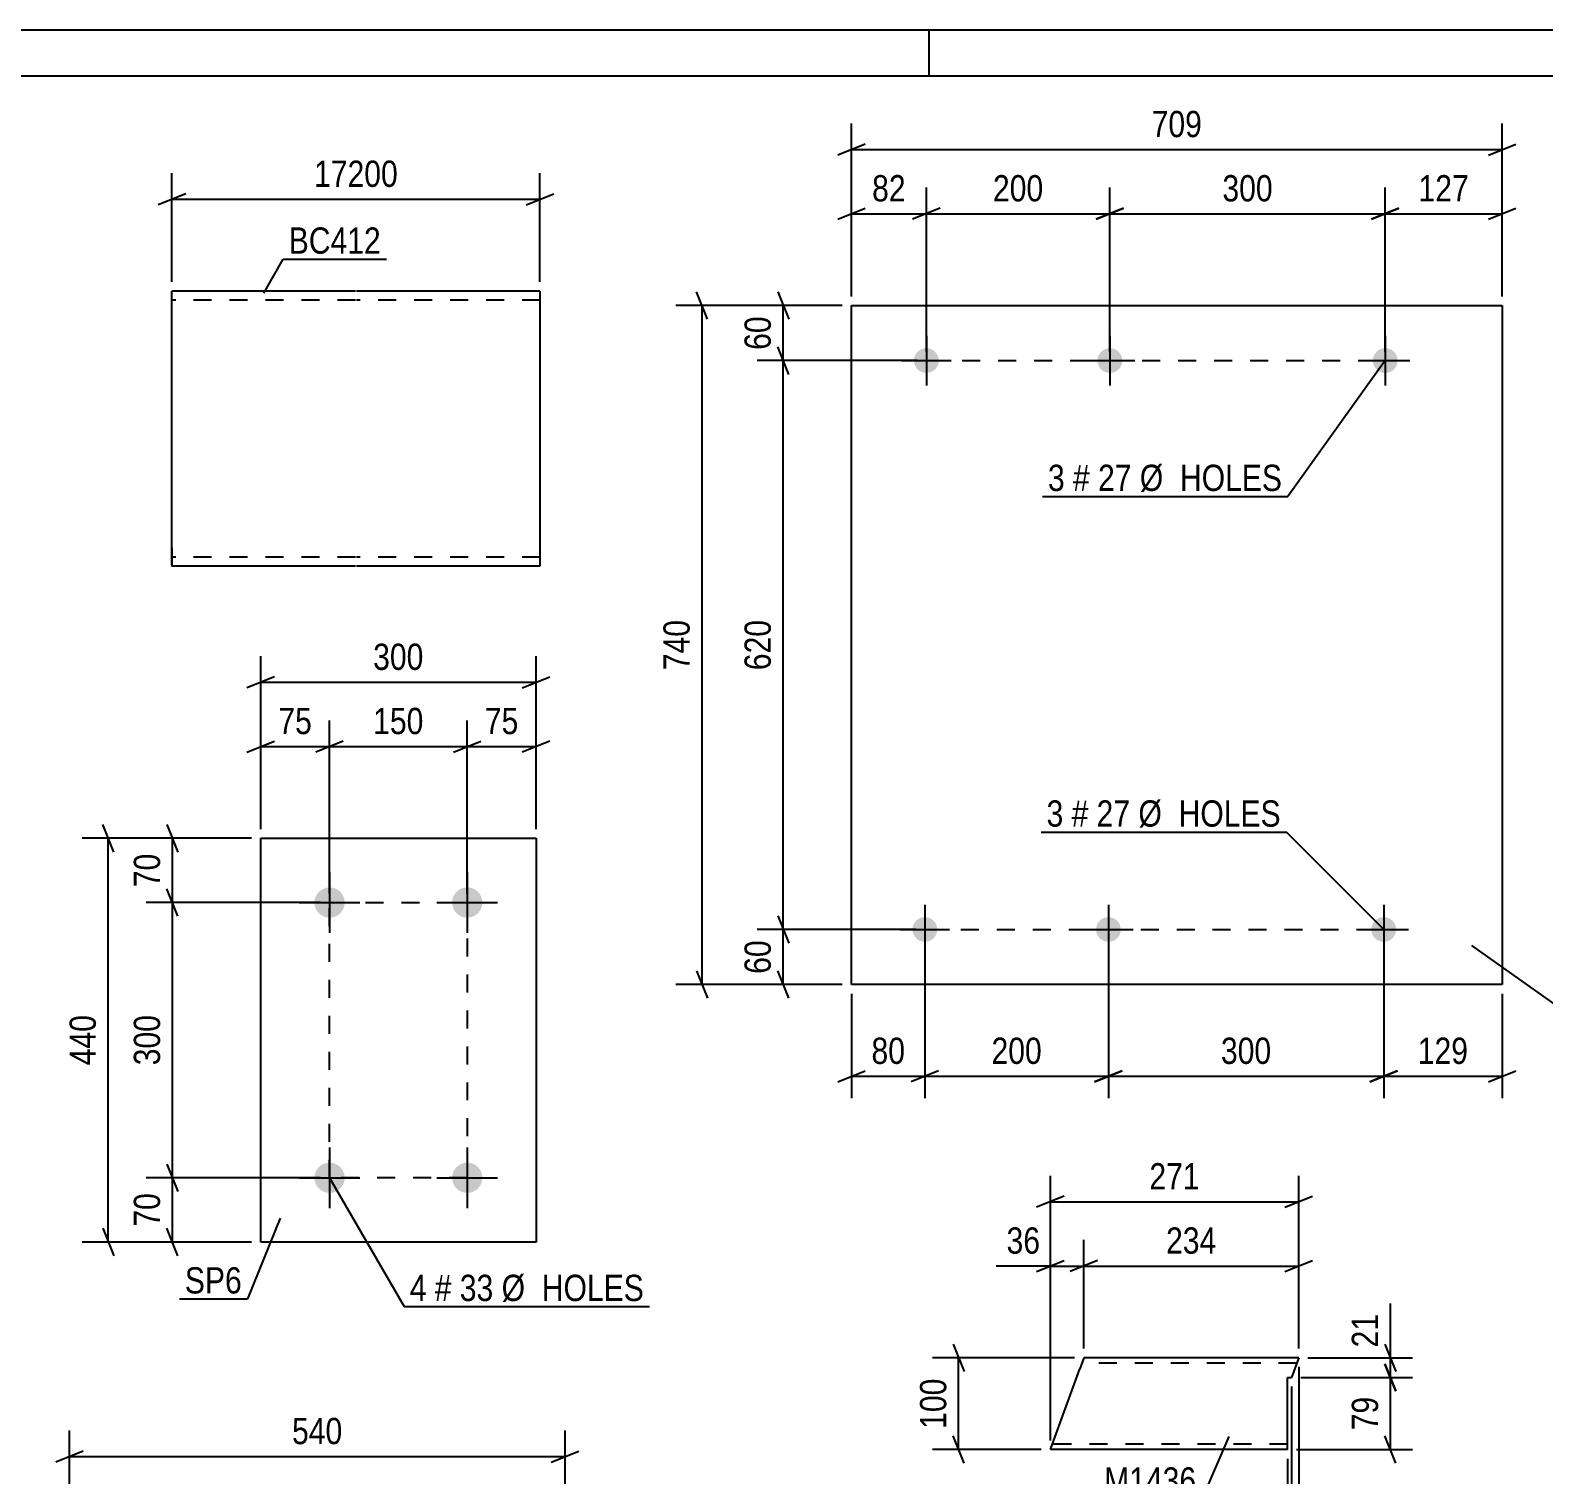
# Model space of a CAD drawing. Header units: millimetres. Extents: x 0 to 420, y 0 to 297.
# Drawn here: x 112 to 277, y 139.6 to 297 of the extents above; entities that cross this region are included whole.
import ezdxf

# ---------------------------------------------------------------- set-up
doc = ezdxf.new("R2010")
doc.units = ezdxf.units.MM
doc.linetypes.add('DXK_LINE_DOT2', pattern=[3.9198, 1.9599, -1.9599])
doc.styles.add('Arial Narrow', font='ARIALN.TTF', dxfattribs={"height": 0.2})

# ---------------------------------------------------------------- blocks, each defined once
blk = doc.blocks.new('Unknown-122570159-1134')
at = {"color": 5, "linetype": 'Continuous'}
for p, q in [((420, 297), (0, 297)), ((210, 292), (210, 297)), ((415, 292), (5, 292))]:
    blk.add_line(p, q, dxfattribs=at)
blk = doc.blocks.new('Part-122570159-10458 - 10457')
at = {"color": 2, "linetype": 'Continuous'}
for p, q in [((147.49, 268.58), (127.49, 268.58)), ((127.49, 240.58), (127.49, 268.58)), ((167.59, 268.58), (147.59, 268.58)), ((167.59, 268.58), (167.59, 238.58)), ((127.49, 240.58), (127.49, 238.58)), ((147.49, 238.58), (127.49, 238.58)), ((167.59, 238.58), (147.59, 238.58))]:
    blk.add_line(p, q, dxfattribs=at)
at = {"color": 7, "linetype": 'DXK_LINE_DOT2'}
for p, q in [((147.49, 267.58), (127.49, 267.58)), ((167.59, 267.58), (147.59, 267.58)), ((127.49, 238.74), (127.49, 240.58)), ((127.49, 239.58), (127.49, 239.66)), ((147.49, 239.58), (127.49, 239.58)), ((167.59, 239.58), (147.59, 239.58)), ((167.59, 239.58), (167.59, 239.66))]:
    blk.add_line(p, q, dxfattribs=at)
blk = doc.blocks.new('Part-122570159-10467 - 10466')
at = {"color": 2, "linetype": 'Continuous'}
for p, q in [((137.16, 164.94), (137.16, 208.94)), ((137.16, 208.94), (167.16, 208.94)), ((167.16, 208.94), (167.16, 164.94)), ((167.16, 164.94), (137.16, 164.94))]:
    blk.add_line(p, q, dxfattribs=at)
blk = doc.blocks.new('Bolt-122570159-10468 - 10466')
at = {"linetype": 'Continuous'}
for points in [[(144.66, 203.59, -1), (144.66, 200.29, -1)], [(159.66, 203.59, -1), (159.66, 200.29, -1)], [(144.66, 173.59, -1), (144.66, 170.29, -1)], [(159.66, 173.59, -1), (159.66, 170.29, -1)]]:
    blk.add_hatch(color=1, dxfattribs=at).paths.add_polyline_path(points)
at = {"color": 1, "linetype": 'Continuous'}
for p, q in [((144.66, 205.24), (144.66, 198.64)), ((159.66, 205.24), (159.66, 198.64)), ((141.36, 201.94), (147.96, 201.94)), ((156.36, 201.94), (162.96, 201.94)), ((144.66, 175.24), (144.66, 168.64)), ((159.66, 175.24), (159.66, 168.64)), ((141.36, 171.94), (147.96, 171.94)), ((156.36, 171.94), (162.96, 171.94))]:
    blk.add_line(p, q, dxfattribs=at)
blk = doc.blocks.new('Part-122570159-10485 - 10484')
at = {"color": 2, "linetype": 'Continuous'}
for p, q in [((201.53, 193), (201.53, 267)), ((201.53, 267), (272.43, 267)), ((272.43, 267), (272.43, 193)), ((272.43, 193), (201.53, 193))]:
    blk.add_line(p, q, dxfattribs=at)
blk = doc.blocks.new('Bolt-122570159-10486 - 10484')
at = {"linetype": 'Continuous'}
for points in [[(209.69, 262.35, -1), (209.69, 259.65, -1)], [(229.69, 262.35, -1), (229.69, 259.65, -1)], [(259.69, 262.35, -1), (259.69, 259.65, -1)]]:
    blk.add_hatch(color=1, dxfattribs=at).paths.add_polyline_path(points)
at = {"color": 1, "linetype": 'Continuous'}
for p, q in [((209.69, 263.7), (209.69, 258.3)), ((229.69, 263.7), (229.69, 258.3)), ((259.69, 263.7), (259.69, 258.3)), ((206.99, 261), (212.39, 261)), ((226.99, 261), (232.39, 261)), ((256.99, 261), (262.39, 261))]:
    blk.add_line(p, q, dxfattribs=at)
blk = doc.blocks.new('Bolt-122570159-10487 - 10484')
at = {"linetype": 'Continuous'}
for points in [[(209.53, 200.35, -1), (209.53, 197.65, -1)], [(229.53, 200.35, -1), (229.53, 197.65, -1)], [(259.53, 200.35, -1), (259.53, 197.65, -1)]]:
    blk.add_hatch(color=1, dxfattribs=at).paths.add_polyline_path(points)
at = {"color": 1, "linetype": 'Continuous'}
for p, q in [((209.53, 201.7), (209.53, 196.3)), ((229.53, 201.7), (229.53, 196.3)), ((259.53, 201.7), (259.53, 196.3)), ((206.83, 199), (212.23, 199)), ((226.83, 199), (232.23, 199)), ((256.83, 199), (262.23, 199))]:
    blk.add_line(p, q, dxfattribs=at)
blk = doc.blocks.new('Part-122570159-10544 - 10543')
at = {"color": 2, "linetype": 'Continuous'}
for p, q in [((226.85, 152.32), (226.41, 151.12)), ((250.26, 152.32), (226.85, 152.32)), ((250.23, 152.23), (249.48, 150.18)), ((250.26, 152.32), (250.23, 152.23)), ((223.24, 142.42), (226.41, 151.12)), ((249.04, 142.32), (249.04, 150.18)), ((249.04, 150.18), (249.48, 150.18)), ((223.21, 142.32), (223.24, 142.42)), ((249.04, 142.32), (223.21, 142.32))]:
    blk.add_line(p, q, dxfattribs=at)
at = {"color": 7, "linetype": 'DXK_LINE_DOT2'}
for p, q in [((250.04, 151.72), (226.63, 151.72)), ((223.21, 142.32), (223.21, 142.32)), ((223.43, 142.92), (223.44, 142.97)), ((249.04, 142.92), (223.43, 142.92))]:
    blk.add_line(p, q, dxfattribs=at)
blk = doc.blocks.new('Rectangle-122570159-12264 - 10466')
at = {"color": 1, "linetype": 'DXK_LINE_DOT2'}
blk.add_lwpolyline([(144.66, 201.94), (159.66, 201.94), (159.66, 171.94), (144.66, 171.94), (144.66, 201.94)], close=True, dxfattribs=at)
blk = doc.blocks.new('Line-122570159-12197 - 10484')
at = {"color": 1, "linetype": 'DXK_LINE_DOT2'}
blk.add_line((209.69, 261), (259.69, 261), dxfattribs=at)
blk = doc.blocks.new('Line-122570159-12210 - 10484')
at = {"color": 1, "linetype": 'DXK_LINE_DOT2'}
blk.add_line((209.53, 199), (259.53, 199), dxfattribs=at)
blk = doc.blocks.new('StraightDimension-122570159-10711 - 10457')
at = {"color": 7, "linetype": 'Continuous'}
for p, q in [((127.49, 269.58), (127.49, 281.43)), ((167.59, 269.58), (167.59, 281.43)), ((128.99, 279.18), (125.99, 277.98)), ((166.09, 277.98), (169.09, 279.18)), ((127.49, 278.58), (167.59, 278.58))]:
    blk.add_line(p, q, dxfattribs=at)
at = {"color": 0}
blk.add_wipeout([(152.71, 279.33), (152.71, 283.53), (142.37, 283.53), (142.37, 279.33)], dxfattribs=at)
at = {"color": 3, "style": 'Arial Narrow'}
blk.add_text('17200', height=2.863, dxfattribs=at).set_placement((142.97, 279.93))
blk = doc.blocks.new('StraightDimension-122570159-10716 - 10466')
at = {"color": 7, "linetype": 'Continuous'}
for p, q in [((128.14, 200.44), (126.94, 203.44)), ((143.66, 201.94), (124.69, 201.94)), ((127.54, 171.94), (127.54, 201.94)), ((126.94, 173.44), (128.14, 170.44)), ((143.66, 171.94), (124.69, 171.94))]:
    blk.add_line(p, q, dxfattribs=at)
at = {"color": 0}
blk.add_wipeout([(126.79, 190.29), (122.59, 190.29), (122.59, 183.6), (126.79, 183.6)], dxfattribs=at)
at = {"color": 3, "style": 'Arial Narrow'}
blk.add_text('300', height=2.863, rotation=90.0002, dxfattribs=at).set_placement((126.19, 184.2))
blk = doc.blocks.new('StraightDimension-122570159-10715 - 10466')
at = {"color": 7, "linetype": 'Continuous'}
for p, q in [((126.94, 210.44), (128.14, 207.44)), ((136.16, 208.94), (124.69, 208.94)), ((127.54, 201.94), (127.54, 208.94)), ((128.14, 200.44), (126.94, 203.44)), ((143.66, 201.94), (124.69, 201.94))]:
    blk.add_line(p, q, dxfattribs=at)
at = {"color": 0}
blk.add_wipeout([(126.79, 207.87), (122.59, 207.87), (122.59, 203.01), (126.79, 203.01)], dxfattribs=at)
at = {"color": 3, "style": 'Arial Narrow'}
blk.add_text('70', height=2.863, rotation=90.0002, dxfattribs=at).set_placement((126.19, 203.61))
blk = doc.blocks.new('StraightDimension-122570159-10717 - 10466')
at = {"color": 7, "linetype": 'Continuous'}
for p, q in [((126.94, 173.44), (128.14, 170.44)), ((143.66, 171.94), (124.69, 171.94)), ((127.54, 164.94), (127.54, 171.94)), ((136.16, 164.94), (124.69, 164.94)), ((128.14, 163.44), (126.94, 166.44))]:
    blk.add_line(p, q, dxfattribs=at)
at = {"color": 0}
blk.add_wipeout([(126.79, 170.87), (122.59, 170.87), (122.59, 166.01), (126.79, 166.01)], dxfattribs=at)
at = {"color": 3, "style": 'Arial Narrow'}
blk.add_text('70', height=2.863, rotation=90.0002, dxfattribs=at).set_placement((126.19, 166.61))
blk = doc.blocks.new('StraightDimension-122570159-10727 - 10466')
at = {"color": 7, "linetype": 'Continuous'}
for p, q in [((121.14, 207.44), (119.94, 210.44)), ((136.16, 208.94), (117.69, 208.94)), ((120.54, 164.94), (120.54, 208.94)), ((136.16, 164.94), (117.69, 164.94)), ((119.94, 166.44), (121.14, 163.44))]:
    blk.add_line(p, q, dxfattribs=at)
at = {"color": 0}
blk.add_wipeout([(119.79, 190.29), (115.59, 190.29), (115.59, 183.6), (119.79, 183.6)], dxfattribs=at)
at = {"color": 3, "style": 'Arial Narrow'}
blk.add_text('440', height=2.863, rotation=90.0002, dxfattribs=at).set_placement((119.19, 184.2))
blk = doc.blocks.new('StraightDimension-122570159-10731 - 10466')
at = {"color": 7, "linetype": 'Continuous'}
for p, q in [((159.66, 202.94), (159.66, 221.79)), ((167.16, 209.94), (167.16, 221.79)), ((158.16, 218.34), (161.16, 219.54)), ((168.66, 219.54), (165.66, 218.34)), ((159.66, 218.94), (167.16, 218.94))]:
    blk.add_line(p, q, dxfattribs=at)
at = {"color": 0}
blk.add_wipeout([(165.83, 219.69), (165.83, 223.89), (160.98, 223.89), (160.98, 219.69)], dxfattribs=at)
at = {"color": 3, "style": 'Arial Narrow'}
blk.add_text('75', height=2.863, dxfattribs=at).set_placement((161.58, 220.29))
blk = doc.blocks.new('StraightDimension-122570159-10732 - 10466')
at = {"color": 7, "linetype": 'Continuous'}
for p, q in [((144.66, 202.94), (144.66, 221.79)), ((159.66, 202.94), (159.66, 221.79)), ((146.16, 219.54), (143.16, 218.34)), ((158.16, 218.34), (161.16, 219.54)), ((144.66, 218.94), (159.66, 218.94))]:
    blk.add_line(p, q, dxfattribs=at)
at = {"color": 0}
blk.add_wipeout([(155.5, 219.69), (155.5, 223.89), (148.81, 223.89), (148.81, 219.69)], dxfattribs=at)
at = {"color": 3, "style": 'Arial Narrow'}
blk.add_text('150', height=2.863, dxfattribs=at).set_placement((149.41, 220.29))
blk = doc.blocks.new('StraightDimension-122570159-10733 - 10466')
at = {"color": 7, "linetype": 'Continuous'}
for p, q in [((137.16, 209.94), (137.16, 221.79)), ((144.66, 202.94), (144.66, 221.79)), ((135.66, 218.34), (138.66, 219.54)), ((146.16, 219.54), (143.16, 218.34)), ((137.16, 218.94), (144.66, 218.94))]:
    blk.add_line(p, q, dxfattribs=at)
at = {"color": 0}
blk.add_wipeout([(143.33, 219.69), (143.33, 223.89), (138.48, 223.89), (138.48, 219.69)], dxfattribs=at)
at = {"color": 3, "style": 'Arial Narrow'}
blk.add_text('75', height=2.863, dxfattribs=at).set_placement((139.08, 220.29))
blk = doc.blocks.new('StraightDimension-122570159-10743 - 10466')
at = {"color": 7, "linetype": 'Continuous'}
for p, q in [((137.16, 209.94), (137.16, 228.79)), ((167.16, 209.94), (167.16, 228.79)), ((138.66, 226.54), (135.66, 225.34)), ((137.16, 225.94), (167.16, 225.94)), ((165.66, 225.34), (168.66, 226.54))]:
    blk.add_line(p, q, dxfattribs=at)
at = {"color": 0}
blk.add_wipeout([(155.5, 226.69), (155.5, 230.89), (148.81, 230.89), (148.81, 226.69)], dxfattribs=at)
at = {"color": 3, "style": 'Arial Narrow'}
blk.add_text('300', height=2.863, dxfattribs=at).set_placement((149.41, 227.29))
blk = doc.blocks.new('StraightDimension-122570159-10787 - 10475')
at = {"color": 7, "linetype": 'Continuous'}
for p, q in [((116.32, 125.56), (116.32, 144.41)), ((170.32, 125.56), (170.32, 144.41)), ((117.82, 142.16), (114.82, 140.96)), ((168.82, 140.96), (171.82, 142.16)), ((116.32, 141.56), (170.32, 141.56))]:
    blk.add_line(p, q, dxfattribs=at)
at = {"color": 0}
blk.add_wipeout([(146.66, 142.31), (146.66, 146.51), (139.97, 146.51), (139.97, 142.31)], dxfattribs=at)
at = {"color": 3, "style": 'Arial Narrow'}
blk.add_text('540', height=2.863, dxfattribs=at).set_placement((140.57, 142.91))
blk = doc.blocks.new('StraightDimension-122570159-10791 - 10484')
at = {"color": 7, "linetype": 'Continuous'}
for p, q in [((193.49, 268.5), (194.69, 265.5)), ((200.53, 267), (191.24, 267)), ((194.09, 261), (194.09, 267)), ((194.69, 259.5), (193.49, 262.5)), ((208.69, 261), (191.24, 261))]:
    blk.add_line(p, q, dxfattribs=at)
at = {"color": 0}
blk.add_wipeout([(193.34, 266.43), (189.14, 266.43), (189.14, 261.57), (193.34, 261.57)], dxfattribs=at)
at = {"color": 3, "style": 'Arial Narrow'}
blk.add_text('60', height=2.863, rotation=90.0002, dxfattribs=at).set_placement((192.74, 262.17))
blk = doc.blocks.new('StraightDimension-122570159-10809 - 10484')
at = {"color": 7, "linetype": 'Continuous'}
for p, q in [((209.53, 198), (209.53, 180.6)), ((229.53, 198), (229.53, 180.6)), ((211.03, 183.6), (208.03, 182.4)), ((228.03, 182.4), (231.03, 183.6)), ((209.53, 183), (229.53, 183))]:
    blk.add_line(p, q, dxfattribs=at)
at = {"color": 0}
blk.add_wipeout([(222.88, 183.75), (222.88, 187.95), (216.19, 187.95), (216.19, 183.75)], dxfattribs=at)
at = {"color": 3, "style": 'Arial Narrow'}
blk.add_text('200', height=2.863, dxfattribs=at).set_placement((216.79, 184.35))
blk = doc.blocks.new('StraightDimension-122570159-10792 - 10484')
at = {"color": 7, "linetype": 'Continuous'}
for p, q in [((194.69, 259.5), (193.49, 262.5)), ((208.69, 261), (191.24, 261)), ((194.09, 199), (194.09, 261)), ((193.49, 200.5), (194.69, 197.5)), ((208.53, 199), (191.24, 199))]:
    blk.add_line(p, q, dxfattribs=at)
at = {"color": 0}
blk.add_wipeout([(193.34, 233.34), (189.14, 233.34), (189.14, 226.66), (193.34, 226.66)], dxfattribs=at)
at = {"color": 3, "style": 'Arial Narrow'}
blk.add_text('620', height=2.863, rotation=90.0002, dxfattribs=at).set_placement((192.74, 227.26))
blk = doc.blocks.new('StraightDimension-122570159-10793 - 10484')
at = {"color": 7, "linetype": 'Continuous'}
for p, q in [((193.49, 200.5), (194.69, 197.5)), ((208.53, 199), (191.24, 199)), ((194.09, 193), (194.09, 199)), ((200.53, 193), (191.24, 193)), ((194.69, 191.5), (193.49, 194.5))]:
    blk.add_line(p, q, dxfattribs=at)
at = {"color": 0}
blk.add_wipeout([(193.34, 198.43), (189.14, 198.43), (189.14, 193.57), (193.34, 193.57)], dxfattribs=at)
at = {"color": 3, "style": 'Arial Narrow'}
blk.add_text('60', height=2.863, rotation=90.0002, dxfattribs=at).set_placement((192.74, 194.17))
blk = doc.blocks.new('StraightDimension-122570159-10803 - 10484')
at = {"color": 7, "linetype": 'Continuous'}
for p, q in [((185.85, 265.5), (184.65, 268.5)), ((200.53, 267), (182.4, 267)), ((185.25, 193), (185.25, 267)), ((200.53, 193), (182.4, 193)), ((184.65, 194.5), (185.85, 191.5))]:
    blk.add_line(p, q, dxfattribs=at)
at = {"color": 0}
blk.add_wipeout([(184.5, 233.34), (180.3, 233.34), (180.3, 226.66), (184.5, 226.66)], dxfattribs=at)
at = {"color": 3, "style": 'Arial Narrow'}
blk.add_text('740', height=2.863, rotation=90.0002, dxfattribs=at).set_placement((183.9, 227.26))
blk = doc.blocks.new('StraightDimension-122570159-10807 - 10484')
at = {"color": 7, "linetype": 'Continuous'}
for p, q in [((259.53, 198), (259.53, 180.6)), ((272.43, 192), (272.43, 180.6)), ((261.03, 183.6), (258.03, 182.4)), ((270.93, 182.4), (273.93, 183.6)), ((259.53, 183), (272.43, 183))]:
    blk.add_line(p, q, dxfattribs=at)
at = {"color": 0}
blk.add_wipeout([(269.32, 183.75), (269.32, 187.95), (262.64, 187.95), (262.64, 183.75)], dxfattribs=at)
at = {"color": 3, "style": 'Arial Narrow'}
blk.add_text('129', height=2.863, dxfattribs=at).set_placement((263.24, 184.35))
blk = doc.blocks.new('StraightDimension-122570159-10808 - 10484')
at = {"color": 7, "linetype": 'Continuous'}
for p, q in [((229.53, 198), (229.53, 180.6)), ((259.53, 198), (259.53, 180.6)), ((231.03, 183.6), (228.03, 182.4)), ((258.03, 182.4), (261.03, 183.6)), ((229.53, 183), (259.53, 183))]:
    blk.add_line(p, q, dxfattribs=at)
at = {"color": 0}
blk.add_wipeout([(247.88, 183.75), (247.88, 187.95), (241.19, 187.95), (241.19, 183.75)], dxfattribs=at)
at = {"color": 3, "style": 'Arial Narrow'}
blk.add_text('300', height=2.863, dxfattribs=at).set_placement((241.79, 184.35))
blk = doc.blocks.new('StraightDimension-122570159-10810 - 10484')
at = {"color": 7, "linetype": 'Continuous'}
for p, q in [((209.53, 198), (209.53, 180.6)), ((201.53, 192), (201.53, 180.6)), ((200.03, 182.4), (203.03, 183.6)), ((211.03, 183.6), (208.03, 182.4)), ((201.53, 183), (209.53, 183))]:
    blk.add_line(p, q, dxfattribs=at)
at = {"color": 0}
blk.add_wipeout([(207.96, 183.75), (207.96, 187.95), (203.11, 187.95), (203.11, 183.75)], dxfattribs=at)
at = {"color": 3, "style": 'Arial Narrow'}
blk.add_text('80', height=2.863, dxfattribs=at).set_placement((203.71, 184.35))
blk = doc.blocks.new('StraightDimension-122570159-10823 - 10484')
at = {"color": 7, "linetype": 'Continuous'}
for p, q in [((259.69, 262), (259.69, 279.85)), ((272.43, 268), (272.43, 279.85)), ((261.19, 277.6), (258.19, 276.4)), ((270.93, 276.4), (273.93, 277.6)), ((259.69, 277), (272.43, 277))]:
    blk.add_line(p, q, dxfattribs=at)
at = {"color": 0}
blk.add_wipeout([(269.4, 277.75), (269.4, 281.95), (262.72, 281.95), (262.72, 277.75)], dxfattribs=at)
at = {"color": 3, "style": 'Arial Narrow'}
blk.add_text('127', height=2.863, dxfattribs=at).set_placement((263.32, 278.35))
blk = doc.blocks.new('StraightDimension-122570159-10824 - 10484')
at = {"color": 7, "linetype": 'Continuous'}
for p, q in [((229.69, 262), (229.69, 279.85)), ((259.69, 262), (259.69, 279.85)), ((231.19, 277.6), (228.19, 276.4)), ((258.19, 276.4), (261.19, 277.6)), ((229.69, 277), (259.69, 277))]:
    blk.add_line(p, q, dxfattribs=at)
at = {"color": 0}
blk.add_wipeout([(248.03, 277.75), (248.03, 281.95), (241.35, 281.95), (241.35, 277.75)], dxfattribs=at)
at = {"color": 3, "style": 'Arial Narrow'}
blk.add_text('300', height=2.863, dxfattribs=at).set_placement((241.95, 278.35))
blk = doc.blocks.new('StraightDimension-122570159-10825 - 10484')
at = {"color": 7, "linetype": 'Continuous'}
for p, q in [((209.69, 262), (209.69, 279.85)), ((229.69, 262), (229.69, 279.85)), ((211.19, 277.6), (208.19, 276.4)), ((228.19, 276.4), (231.19, 277.6)), ((209.69, 277), (229.69, 277))]:
    blk.add_line(p, q, dxfattribs=at)
at = {"color": 0}
blk.add_wipeout([(223.03, 277.75), (223.03, 281.95), (216.35, 281.95), (216.35, 277.75)], dxfattribs=at)
at = {"color": 3, "style": 'Arial Narrow'}
blk.add_text('200', height=2.863, dxfattribs=at).set_placement((216.95, 278.35))
blk = doc.blocks.new('StraightDimension-122570159-10826 - 10484')
at = {"color": 7, "linetype": 'Continuous'}
for p, q in [((201.53, 268), (201.53, 279.85)), ((209.69, 262), (209.69, 279.85)), ((200.03, 276.4), (203.03, 277.6)), ((211.19, 277.6), (208.19, 276.4)), ((201.53, 277), (209.69, 277))]:
    blk.add_line(p, q, dxfattribs=at)
at = {"color": 0}
blk.add_wipeout([(208.04, 277.75), (208.04, 281.95), (203.18, 281.95), (203.18, 277.75)], dxfattribs=at)
at = {"color": 3, "style": 'Arial Narrow'}
blk.add_text('82', height=2.863, dxfattribs=at).set_placement((203.78, 278.35))
blk = doc.blocks.new('StraightDimension-122570159-10839 - 10484')
at = {"color": 7, "linetype": 'Continuous'}
for p, q in [((201.53, 268), (201.53, 286.85)), ((272.43, 268), (272.43, 286.85)), ((203.03, 284.6), (200.03, 283.4)), ((201.53, 284), (272.43, 284)), ((270.93, 283.4), (273.93, 284.6))]:
    blk.add_line(p, q, dxfattribs=at)
at = {"color": 0}
blk.add_wipeout([(240.32, 284.75), (240.32, 288.95), (233.64, 288.95), (233.64, 284.75)], dxfattribs=at)
at = {"color": 3, "style": 'Arial Narrow'}
blk.add_text('709', height=2.863, dxfattribs=at).set_placement((234.24, 285.35))
blk = doc.blocks.new('StraightDimension-122570159-10901 - 10543')
at = {"color": 7, "linetype": 'Continuous'}
for p, q in [((223.21, 143.32), (223.21, 165.17)), ((226.85, 153.32), (226.85, 165.17)), ((221.71, 161.72), (224.71, 162.92)), ((223.21, 162.32), (226.85, 162.32)), ((228.35, 162.92), (225.35, 161.72))]:
    blk.add_line(p, q, dxfattribs=at)
at = {"color": 0}
blk.add_wipeout([(222.68, 163.07), (222.68, 167.27), (217.83, 167.27), (217.83, 163.07)], dxfattribs=at)
at = {"color": 7, "linetype": 'Continuous'}
blk.add_line((223.21, 162.32), (217.3, 162.32), dxfattribs=at)
blk.add_line((223.21, 162.32), (217.3, 162.32), dxfattribs=at)
at = {"color": 3, "style": 'Arial Narrow'}
blk.add_text('36', height=2.863, dxfattribs=at).set_placement((218.43, 163.67))
blk = doc.blocks.new('StraightDimension-122570159-10894 - 10543')
at = {"color": 7, "linetype": 'Continuous'}
for p, q in [((212.61, 153.82), (213.81, 150.82)), ((225.85, 152.32), (210.36, 152.32)), ((213.21, 142.32), (213.21, 152.32)), ((213.81, 140.82), (212.61, 143.82)), ((222.21, 142.32), (210.36, 142.32))]:
    blk.add_line(p, q, dxfattribs=at)
at = {"color": 0}
blk.add_wipeout([(212.46, 150.67), (208.26, 150.67), (208.26, 143.98), (212.46, 143.98)], dxfattribs=at)
at = {"color": 3, "style": 'Arial Narrow'}
blk.add_text('100', height=2.863, rotation=90.0002, dxfattribs=at).set_placement((211.86, 144.58))
blk = doc.blocks.new('StraightDimension-122570159-12279 - 10543')
at = {"color": 7, "linetype": 'Continuous'}
for p, q in [((250.26, 151.32), (250.26, 129.92)), ((249.48, 149.18), (249.48, 129.92)), ((247.98, 131.72), (250.98, 132.92)), ((251.76, 132.92), (248.76, 131.72)), ((249.48, 132.32), (250.26, 132.32))]:
    blk.add_line(p, q, dxfattribs=at)
at = {"color": 0}
blk.add_wipeout([(253.81, 133.07), (253.81, 137.27), (250.78, 137.27), (250.78, 133.07)], dxfattribs=at)
at = {"color": 7, "linetype": 'Continuous'}
blk.add_line((250.26, 132.32), (254.34, 132.32), dxfattribs=at)
blk.add_line((250.26, 132.32), (254.34, 132.32), dxfattribs=at)
at = {"color": 3, "style": 'Arial Narrow'}
blk.add_text('8', height=2.86, dxfattribs=at).set_placement((251.38, 133.67))
blk = doc.blocks.new('StraightDimension-122570159-10900 - 10543')
at = {"color": 7, "linetype": 'Continuous'}
for p, q in [((226.85, 153.32), (226.85, 165.17)), ((250.26, 153.32), (250.26, 165.17)), ((228.35, 162.92), (225.35, 161.72)), ((226.85, 162.32), (250.26, 162.32)), ((248.76, 161.72), (251.76, 162.92))]:
    blk.add_line(p, q, dxfattribs=at)
at = {"color": 0}
blk.add_wipeout([(241.9, 163.07), (241.9, 167.27), (235.21, 167.27), (235.21, 163.07)], dxfattribs=at)
at = {"color": 3, "style": 'Arial Narrow'}
blk.add_text('234', height=2.863, dxfattribs=at).set_placement((235.81, 163.67))
blk = doc.blocks.new('StraightDimension-122570159-10920 - 10543')
at = {"color": 7, "linetype": 'Continuous'}
for p, q in [((223.21, 143.32), (223.21, 172.17)), ((250.26, 153.32), (250.26, 172.17)), ((224.71, 169.92), (221.71, 168.72)), ((248.76, 168.72), (251.76, 169.92)), ((223.21, 169.32), (250.26, 169.32))]:
    blk.add_line(p, q, dxfattribs=at)
at = {"color": 0}
blk.add_wipeout([(240.08, 170.07), (240.08, 174.27), (233.39, 174.27), (233.39, 170.07)], dxfattribs=at)
at = {"color": 3, "style": 'Arial Narrow'}
blk.add_text('271', height=2.863, dxfattribs=at).set_placement((233.99, 170.67))
blk = doc.blocks.new('StraightDimension-122570159-12280 - 10543')
at = {"color": 7, "linetype": 'Continuous'}
for p, q in [((249.48, 149.18), (249.48, 129.92)), ((249.04, 141.32), (249.04, 129.92)), ((247.54, 131.72), (250.54, 132.92)), ((250.98, 132.92), (247.98, 131.72)), ((249.04, 132.32), (249.48, 132.32))]:
    blk.add_line(p, q, dxfattribs=at)
at = {"color": 0}
blk.add_wipeout([(248.52, 133.07), (248.52, 137.27), (245.49, 137.27), (245.49, 133.07)], dxfattribs=at)
at = {"color": 7, "linetype": 'Continuous'}
blk.add_line((249.04, 132.32), (244.97, 132.32), dxfattribs=at)
blk.add_line((249.04, 132.32), (244.97, 132.32), dxfattribs=at)
at = {"color": 3, "style": 'Arial Narrow'}
blk.add_text('4', height=2.86, dxfattribs=at).set_placement((246.09, 133.67))
blk = doc.blocks.new('StraightDimension-122570159-12404 - 10543')
at = {"color": 7, "linetype": 'Continuous'}
for p, q in [((259.66, 153.82), (260.86, 150.82)), ((251.26, 152.32), (262.66, 152.32)), ((260.26, 150.18), (260.26, 152.32)), ((250.48, 150.18), (262.66, 150.18)), ((260.86, 148.68), (259.66, 151.68))]:
    blk.add_line(p, q, dxfattribs=at)
at = {"color": 0}
blk.add_wipeout([(259.51, 157.71), (255.31, 157.71), (255.31, 152.85), (259.51, 152.85)], dxfattribs=at)
at = {"color": 7, "linetype": 'Continuous'}
blk.add_line((260.26, 152.32), (260.26, 158.23), dxfattribs=at)
blk.add_line((260.26, 152.32), (260.26, 158.23), dxfattribs=at)
at = {"color": 3, "style": 'Arial Narrow'}
blk.add_text('21', height=2.863, rotation=90.0002, dxfattribs=at).set_placement((258.91, 153.45))
blk = doc.blocks.new('StraightDimension-122570159-12405 - 10543')
at = {"color": 7, "linetype": 'Continuous'}
for p, q in [((250.48, 150.18), (262.66, 150.18)), ((259.66, 151.68), (260.86, 148.68)), ((260.26, 142.32), (260.26, 150.18)), ((260.86, 140.82), (259.66, 143.82)), ((250.04, 142.32), (262.66, 142.32))]:
    blk.add_line(p, q, dxfattribs=at)
at = {"color": 0}
blk.add_wipeout([(259.51, 148.68), (255.31, 148.68), (255.31, 143.82), (259.51, 143.82)], dxfattribs=at)
at = {"color": 3, "style": 'Arial Narrow'}
blk.add_text('79', height=2.863, rotation=90.0002, dxfattribs=at).set_placement((258.91, 144.42))
blk = doc.blocks.new('Mark-122570159-10961 - 10457')
at = {"color": 0}
blk.add_wipeout([(150.26, 272.65), (150.26, 275.65), (140.21, 275.65), (140.21, 272.65)], dxfattribs=at)
blk.add_wipeout([(150.26, 272.65), (150.26, 275.65), (140.21, 275.65), (140.21, 272.65)], dxfattribs=at)
at = {"color": 30, "linetype": 'Continuous'}
for p, q in [((137.51, 268.36), (139.61, 272.05)), ((139.61, 272.05), (150.86, 272.05))]:
    blk.add_line(p, q, dxfattribs=at)
at = {"color": 3, "style": 'Arial Narrow'}
blk.add_text('BC412', height=2.863, dxfattribs=at).set_placement((140.21, 272.65))
blk = doc.blocks.new('Mark-122570159-10973 - 10466')
at = {"color": 0}
for points in [[(155.22, 158.51), (155.22, 161.51), (153.4, 161.51), (153.4, 158.51)], [(157.95, 158.51), (157.95, 161.51), (156.12, 161.51), (156.12, 158.51)], [(162.51, 158.51), (162.51, 161.51), (158.85, 161.51), (158.85, 158.51)], [(178.94, 158.51), (178.94, 161.51), (163.41, 161.51), (163.41, 158.51)]]:
    blk.add_wipeout(points, dxfattribs=at)
for points in [[(155.22, 158.51), (155.22, 161.51), (153.4, 161.51), (153.4, 158.51)], [(157.95, 158.51), (157.95, 161.51), (156.12, 161.51), (156.12, 158.51)], [(162.51, 158.51), (162.51, 161.51), (158.85, 161.51), (158.85, 158.51)], [(178.94, 158.51), (178.94, 161.51), (163.41, 161.51), (163.41, 158.51)]]:
    blk.add_wipeout(points, dxfattribs=at)
at = {"color": 7, "linetype": 'Continuous'}
for p, q in [((144.66, 171.94), (152.8, 157.91)), ((152.8, 157.91), (179.54, 157.91))]:
    blk.add_line(p, q, dxfattribs=at)
at = {"color": 3, "style": 'Arial Narrow'}
for s, height, p in [('4', 2.86, (153.4, 158.51)), ('#', 2.86, (156.12, 158.51)), ('33', 2.863, (158.85, 158.51)), ('Ø  HOLES', 2.863, (163.41, 158.51))]:
    blk.add_text(s, height=height, dxfattribs=at).set_placement(p)
blk = doc.blocks.new('Mark-122570159-10970 - 10466')
at = {"color": 0}
blk.add_wipeout([(135.1, 159.33), (135.1, 162.33), (128.89, 162.33), (128.89, 159.33)], dxfattribs=at)
blk.add_wipeout([(135.1, 159.33), (135.1, 162.33), (128.89, 162.33), (128.89, 159.33)], dxfattribs=at)
at = {"color": 30, "linetype": 'Continuous'}
for p in [(139.26, 167.53), (128.29, 158.73)]:
    blk.add_line(p, (135.7, 158.73), dxfattribs=at)
at = {"color": 3, "style": 'Arial Narrow'}
blk.add_text('SP6', height=2.863, dxfattribs=at).set_placement((128.89, 159.33))
blk = doc.blocks.new('Mark-122570159-10978 - 10484')
at = {"color": 0}
blk.add_wipeout([(285.11, 191.07), (285.11, 194.07), (279.27, 194.07), (279.27, 191.07)], dxfattribs=at)
blk.add_wipeout([(285.11, 191.07), (285.11, 194.07), (279.27, 194.07), (279.27, 191.07)], dxfattribs=at)
at = {"color": 30, "linetype": 'Continuous'}
for p, q in [((269.1, 197.27), (278.67, 190.47)), ((278.67, 190.47), (285.71, 190.47))]:
    blk.add_line(p, q, dxfattribs=at)
at = {"color": 3, "style": 'Arial Narrow'}
blk.add_text('P41', height=2.863, dxfattribs=at).set_placement((279.27, 191.07))
blk = doc.blocks.new('Mark-122570159-10981 - 10484')
at = {"color": 0}
for points in [[(224.77, 246.79), (224.77, 249.79), (222.94, 249.79), (222.94, 246.79)], [(227.5, 246.79), (227.5, 249.79), (225.67, 249.79), (225.67, 246.79)], [(232.05, 246.79), (232.05, 249.79), (228.4, 249.79), (228.4, 246.79)], [(248.48, 246.79), (248.48, 249.79), (232.95, 249.79), (232.95, 246.79)]]:
    blk.add_wipeout(points, dxfattribs=at)
for points in [[(224.77, 246.79), (224.77, 249.79), (222.94, 249.79), (222.94, 246.79)], [(227.5, 246.79), (227.5, 249.79), (225.67, 249.79), (225.67, 246.79)], [(232.05, 246.79), (232.05, 249.79), (228.4, 249.79), (228.4, 246.79)], [(248.48, 246.79), (248.48, 249.79), (232.95, 249.79), (232.95, 246.79)]]:
    blk.add_wipeout(points, dxfattribs=at)
at = {"color": 7, "linetype": 'Continuous'}
for p in [(259.69, 261), (222.34, 246.19)]:
    blk.add_line(p, (249.08, 246.19), dxfattribs=at)
at = {"color": 3, "style": 'Arial Narrow'}
for s, height, p in [('3', 2.86, (222.94, 246.79)), ('#', 2.86, (225.67, 246.79)), ('27', 2.863, (228.4, 246.79)), ('Ø  HOLES', 2.863, (232.95, 246.79))]:
    blk.add_text(s, height=height, dxfattribs=at).set_placement(p)
blk = doc.blocks.new('Mark-122570159-10982 - 10484')
at = {"color": 0}
for points in [[(224.62, 210.21), (224.62, 213.21), (222.79, 213.21), (222.79, 210.21)], [(227.34, 210.21), (227.34, 213.21), (225.52, 213.21), (225.52, 210.21)], [(231.9, 210.21), (231.9, 213.21), (228.24, 213.21), (228.24, 210.21)], [(248.33, 210.21), (248.33, 213.21), (232.8, 213.21), (232.8, 210.21)]]:
    blk.add_wipeout(points, dxfattribs=at)
for points in [[(224.62, 210.21), (224.62, 213.21), (222.79, 213.21), (222.79, 210.21)], [(227.34, 210.21), (227.34, 213.21), (225.52, 213.21), (225.52, 210.21)], [(231.9, 210.21), (231.9, 213.21), (228.24, 213.21), (228.24, 210.21)], [(248.33, 210.21), (248.33, 213.21), (232.8, 213.21), (232.8, 210.21)]]:
    blk.add_wipeout(points, dxfattribs=at)
at = {"color": 7, "linetype": 'Continuous'}
for p in [(222.19, 209.61), (259.53, 199)]:
    blk.add_line(p, (248.93, 209.61), dxfattribs=at)
at = {"color": 3, "style": 'Arial Narrow'}
for s, height, p in [('3', 2.86, (222.79, 210.21)), ('#', 2.86, (225.52, 210.21)), ('27', 2.863, (228.24, 210.21)), ('Ø  HOLES', 2.863, (232.8, 210.21))]:
    blk.add_text(s, height=height, dxfattribs=at).set_placement(p)
blk = doc.blocks.new('Mark-122570159-10989 - 10543')
at = {"color": 0}
blk.add_wipeout([(239.11, 137.52), (239.11, 140.52), (229.06, 140.52), (229.06, 137.52)], dxfattribs=at)
blk.add_wipeout([(239.11, 137.52), (239.11, 140.52), (229.06, 140.52), (229.06, 137.52)], dxfattribs=at)
at = {"color": 30, "linetype": 'Continuous'}
for p in [(242.64, 143.73), (228.46, 136.92)]:
    blk.add_line(p, (239.71, 136.92), dxfattribs=at)
at = {"color": 3, "style": 'Arial Narrow'}
blk.add_text('M1436', height=2.863, dxfattribs=at).set_placement((229.06, 137.52))

msp = doc.modelspace()

# ---------------------------------------------------------------- block references
for name in ['Unknown-122570159-1134', 'Part-122570159-10458 - 10457', 'Part-122570159-10485 - 10484', 'Bolt-122570159-10486 - 10484', 'Line-122570159-12197 - 10484', 'Part-122570159-10467 - 10466', 'Bolt-122570159-10468 - 10466', 'Rectangle-122570159-12264 - 10466', 'Bolt-122570159-10487 - 10484', 'Line-122570159-12210 - 10484', 'Part-122570159-10544 - 10543']:
    msp.add_blockref(name, (0, 0))

# ---------------------------------------------------------------- next in the draw order: block references
for name in ['StraightDimension-122570159-10711 - 10457', 'StraightDimension-122570159-10823 - 10484', 'StraightDimension-122570159-10791 - 10484', 'Mark-122570159-10981 - 10484', 'StraightDimension-122570159-10731 - 10466', 'Mark-122570159-10982 - 10484', 'StraightDimension-122570159-10716 - 10466', 'StraightDimension-122570159-10809 - 10484', 'StraightDimension-122570159-10807 - 10484', 'Mark-122570159-10973 - 10466', 'StraightDimension-122570159-10901 - 10543', 'StraightDimension-122570159-12279 - 10543', 'StraightDimension-122570159-10787 - 10475']:
    msp.add_blockref(name, (0, 0))

# ---------------------------------------------------------------- next in the draw order: block references
for name in ['StraightDimension-122570159-10824 - 10484', 'Mark-122570159-10961 - 10457', 'StraightDimension-122570159-10792 - 10484', 'StraightDimension-122570159-10715 - 10466', 'StraightDimension-122570159-10808 - 10484', 'Mark-122570159-10978 - 10484', 'StraightDimension-122570159-10717 - 10466', 'StraightDimension-122570159-10894 - 10543']:
    msp.add_blockref(name, (0, 0))

# ---------------------------------------------------------------- next in the draw order: block references
for name in ['StraightDimension-122570159-10825 - 10484', 'StraightDimension-122570159-10732 - 10466', 'StraightDimension-122570159-10727 - 10466', 'StraightDimension-122570159-10793 - 10484', 'StraightDimension-122570159-10900 - 10543']:
    msp.add_blockref(name, (0, 0))

# ---------------------------------------------------------------- next in the draw order: block references
for name in ['StraightDimension-122570159-10803 - 10484', 'StraightDimension-122570159-10733 - 10466', 'StraightDimension-122570159-10920 - 10543', 'Mark-122570159-10970 - 10466']:
    msp.add_blockref(name, (0, 0))

# ---------------------------------------------------------------- next in the draw order: block references
for name in ['StraightDimension-122570159-10826 - 10484', 'StraightDimension-122570159-10743 - 10466', 'StraightDimension-122570159-10810 - 10484', 'StraightDimension-122570159-12280 - 10543', 'Mark-122570159-10989 - 10543']:
    msp.add_blockref(name, (0, 0))

# ---------------------------------------------------------------- next in the draw order: block references
for name in ['StraightDimension-122570159-10839 - 10484', 'StraightDimension-122570159-12404 - 10543']:
    msp.add_blockref(name, (0, 0))

# ---------------------------------------------------------------- next in the draw order: block references
msp.add_blockref('StraightDimension-122570159-12405 - 10543', (0, 0))

doc.saveas('drawing.dxf')
